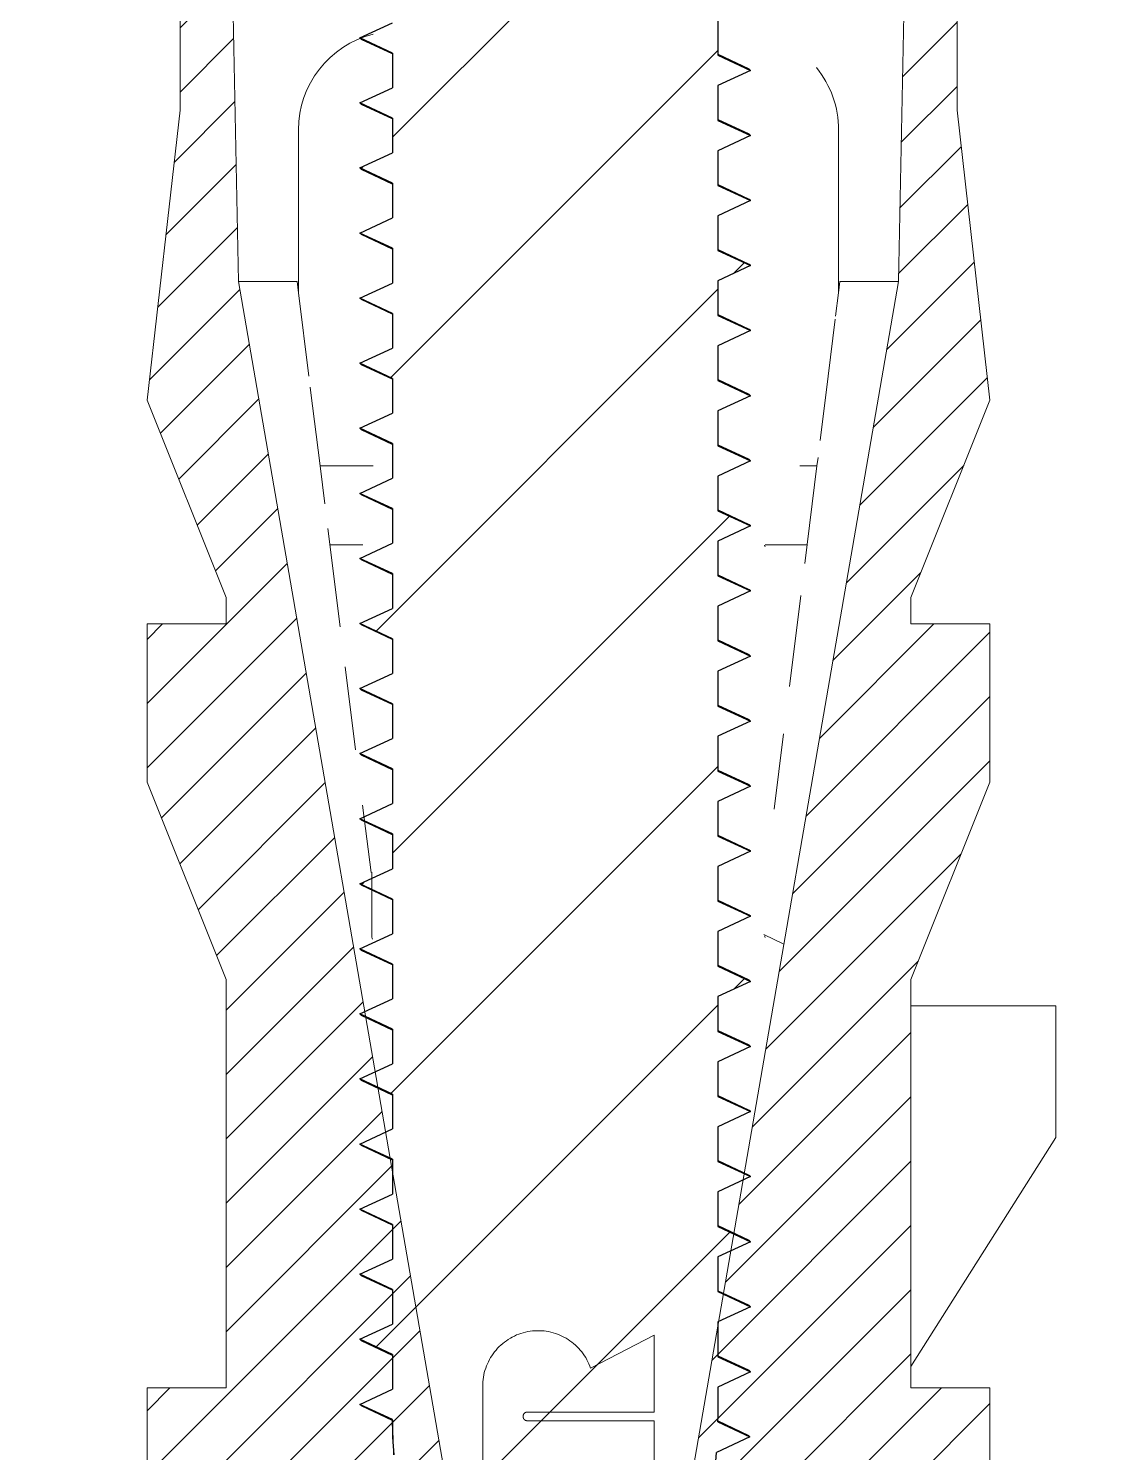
# Model space of a CAD drawing. Header units: millimetres. Extents: x 1366 to 1807, y -424 to -118.
# Drawn here: x 1563.7 to 1572, y -297.32 to -286.38 of the extents above; entities that cross this region are included whole.
import ezdxf

# ---------------------------------------------------------------- set-up
doc = ezdxf.new("R2010")
doc.units = ezdxf.units.MM
doc.layers.add('hatch', color=56, linetype='Continuous', lineweight=9)
doc.layers.add('part', color=7, linetype='Continuous', lineweight=20)

# ---------------------------------------------------------------- blocks, each defined once
blk = doc.blocks.new('*u48')
at = {"layer": 'hatch', "linetype": 'Continuous'}
h = blk.add_hatch(dxfattribs=at)
h.set_pattern_fill('DEFAULT__3', color=2, scale=0.34925, angle=45, style=0, pattern_type=0)
h.set_pattern_definition([(45, (-417.5015, -92.55667), (-0.24695704, 0.24695704), [])])
edge = h.paths.add_edge_path()
edge.add_line((0.999, -14.168), (2.573, -5.06))
edge.add_line((2.669, -0.357), (2.573, -5.06))
edge.add_spline(control_points=[(2.669, -0.357), (2.674, -0.147), (2.824, 0), (3.033, 0)], knot_values=[0, 0, 0, 0, 1, 1, 1, 1], weights=[1, 0.809532, 0.809532, 1], degree=3, periodic=0)
edge.add_line((3.033, 0), (4.187, 0))
edge.add_line((4.187, 0), (4.187, -0.202))
edge.add_line((4.187, -0.202), (3.023, -0.837))
edge.add_line((3.023, -3.744), (3.023, -0.837))
edge.add_line((3.276, -5.971), (3.023, -3.744))
edge.add_line((2.669, -7.489), (3.276, -5.971))
edge.add_line((2.669, -7.489), (2.669, -7.691))
edge.add_line((2.669, -7.691), (3.276, -7.691))
edge.add_line((3.276, -8.906), (3.276, -7.691))
edge.add_line((2.669, -10.424), (3.276, -8.906))
edge.add_line((2.669, -10.424), (2.669, -10.626))
edge.add_line((2.669, -10.626), (2.669, -13.396))
edge.add_line((2.669, -13.396), (2.669, -13.561))
edge.add_line((2.669, -13.561), (3.276, -13.561))
edge.add_line((3.276, -14.775), (3.276, -13.561))
edge.add_line((2.669, -16.293), (3.276, -14.775))
edge.add_line((2.669, -16.293), (2.669, -16.496))
edge.add_line((2.669, -16.496), (3.276, -16.496))
edge.add_line((3.276, -17.71), (3.276, -16.496))
edge.add_line((2.669, -19.228), (3.276, -17.71))
edge.add_line((2.669, -19.228), (2.669, -22.365))
edge.add_line((2.669, -22.365), (3.276, -22.365))
edge.add_line((3.276, -23.58), (3.276, -22.365))
edge.add_line((2.704, -25.009), (3.276, -23.58))
edge.add_line((2.704, -25.009), (3.273, -25.216))
edge.add_line((3.273, -25.216), (2.973, -26.919))
edge.add_line((2.973, -26.919), (2.973, -28.64))
edge.add_line((2.973, -28.64), (2.72, -30.056))
edge.add_line((1.354, -30.056), (2.72, -30.056))
edge.add_line((1.354, -30.056), (1.354, -31.068))
edge.add_line((1.354, -31.068), (0.848, -31.068))
edge.add_line((0.848, -30.056), (0.848, -31.068))
edge.add_line((0.848, -30.056), (0.979, -15.167))
edge.add_line((0.999, -14.168), (0.979, -15.167))
edge = h.paths.add_edge_path()
edge.add_line((-0.923, -14.168), (-2.497, -5.06))
edge.add_line((-0.923, -14.168), (-0.903, -15.167))
edge.add_line((-0.772, -30.056), (-0.903, -15.167))
edge.add_line((-0.772, -30.056), (-0.772, -31.068))
edge.add_line((-0.772, -31.068), (-1.278, -31.068))
edge.add_line((-1.278, -30.056), (-1.278, -31.068))
edge.add_line((-2.644, -30.056), (-1.278, -30.056))
edge.add_line((-2.897, -28.64), (-2.644, -30.056))
edge.add_line((-2.897, -26.919), (-2.897, -28.64))
edge.add_line((-3.197, -25.216), (-2.897, -26.919))
edge.add_line((-3.197, -25.216), (-2.629, -25.009))
edge.add_line((-2.629, -25.009), (-3.2, -23.58))
edge.add_line((-3.2, -23.58), (-3.2, -22.365))
edge.add_line((-3.2, -22.365), (-2.593, -22.365))
edge.add_line((-2.593, -22.365), (-2.593, -22.201))
edge.add_line((-2.593, -22.201), (-2.593, -19.43))
edge.add_line((-2.593, -19.43), (-2.593, -19.228))
edge.add_line((-2.593, -19.228), (-3.2, -17.71))
edge.add_line((-3.2, -17.71), (-3.2, -16.496))
edge.add_line((-3.2, -16.496), (-2.593, -16.496))
edge.add_line((-2.593, -16.496), (-2.593, -16.293))
edge.add_line((-2.593, -16.293), (-3.2, -14.775))
edge.add_line((-3.2, -14.775), (-3.2, -13.561))
edge.add_line((-3.2, -13.561), (-2.593, -13.561))
edge.add_line((-2.593, -13.561), (-2.593, -10.424))
edge.add_line((-2.593, -10.424), (-3.2, -8.906))
edge.add_line((-3.2, -8.906), (-3.2, -7.691))
edge.add_line((-3.2, -7.691), (-2.593, -7.691))
edge.add_line((-2.593, -7.691), (-2.593, -7.489))
edge.add_line((-2.593, -7.489), (-3.2, -5.971))
edge.add_line((-3.2, -5.971), (-2.947, -3.744))
edge.add_line((-2.947, -3.744), (-2.947, -0.837))
edge.add_line((-4.111, -0.202), (-2.947, -0.837))
edge.add_line((-4.111, -0.202), (-4.111, 0))
edge.add_line((-4.111, 0), (-2.958, 0))
edge.add_spline(control_points=[(-2.593, -0.357), (-2.598, -0.147), (-2.748, 0), (-2.958, 0)], knot_values=[0, 0, 0, 0, 1, 1, 1, 1], weights=[1, 0.809532, 0.809532, 1], degree=3, periodic=0)
edge.add_line((-2.593, -0.357), (-2.497, -5.06))
at = {"layer": 'part', "color": 7, "linetype": 'Continuous'}
for p, q in [((-2.593, -0.357), (-2.497, -5.06)), ((-2.593, -0.357), (-2.497, -5.06)), ((2.669, -0.357), (2.573, -5.06)), ((2.669, -0.357), (2.573, -5.06)), ((-2.947, -3.744), (-2.947, -0.837)), ((-2.947, -3.744), (-2.947, -0.837)), ((3.023, -3.744), (3.023, -0.837)), ((3.023, -3.744), (3.023, -0.837)), ((-3.2, -5.971), (-2.947, -3.744)), ((-3.2, -5.971), (-2.947, -3.744)), ((3.276, -5.971), (3.023, -3.744)), ((3.276, -5.971), (3.023, -3.744)), ((-2.037, -3.896), (-2.037, -5.147)), ((2.113, -5.147), (2.113, -3.896)), ((-0.923, -14.168), (-2.497, -5.06)), ((-2.047, -5.06), (-2.497, -5.06)), ((-0.923, -14.168), (-2.497, -5.06)), ((-2.037, -5.147), (-2.047, -5.06)), ((0.999, -14.168), (2.573, -5.06)), ((0.999, -14.168), (2.573, -5.06)), ((2.123, -5.06), (2.113, -5.147)), ((2.573, -5.06), (2.123, -5.06)), ((-1.957, -5.788), (-2.037, -5.147)), ((2.113, -5.147), (2.09, -5.327)), ((2.087, -5.35), (2.033, -5.788)), ((2.033, -5.788), (1.971, -6.282)), ((-1.944, -5.895), (-1.947, -5.872)), ((-1.871, -6.477), (-1.944, -5.895)), ((-2.593, -7.489), (-3.2, -5.971)), ((-2.593, -7.489), (-3.2, -5.971)), ((2.669, -7.489), (3.276, -5.971)), ((2.669, -7.489), (3.276, -5.971)), ((1.955, -6.412), (1.947, -6.477)), ((-1.835, -6.768), (-1.871, -6.477)), ((-1.871, -6.477), (-1.462, -6.477)), ((1.814, -6.477), (1.947, -6.477)), ((1.947, -6.477), (1.854, -7.227)), ((-1.717, -7.713), (-1.811, -6.958)), ((-1.795, -7.084), (-1.543, -7.084)), ((1.548, -7.084), (1.871, -7.084)), ((-2.593, -7.691), (-2.593, -7.489)), ((-2.593, -7.691), (-2.593, -7.489)), ((1.823, -7.473), (1.735, -8.171)), ((2.669, -7.489), (2.669, -7.691)), ((2.669, -7.489), (2.669, -7.691)), ((-3.2, -7.691), (-2.593, -7.691)), ((-3.2, -7.691), (-2.593, -7.691)), ((-3.2, -8.906), (-3.2, -7.691)), ((-3.2, -8.906), (-3.2, -7.691)), ((2.669, -7.691), (3.276, -7.691)), ((2.669, -7.691), (3.276, -7.691)), ((3.276, -8.906), (3.276, -7.691)), ((3.276, -8.906), (3.276, -7.691)), ((-1.598, -8.658), (-1.678, -8.02)), ((1.69, -8.535), (1.617, -9.115)), ((-2.593, -10.424), (-3.2, -8.906)), ((-2.593, -10.424), (-3.2, -8.906)), ((2.669, -10.424), (3.276, -8.906)), ((2.669, -10.424), (3.276, -8.906)), ((-1.479, -9.601), (-1.545, -9.083)), ((-1.472, -10.1), (-1.472, -9.6)), ((-1.472, -10.1), (-1.472, -9.6)), ((1.693, -10.151), (1.538, -10.077)), ((-2.593, -13.561), (-2.593, -10.424)), ((-2.593, -13.561), (-2.593, -10.424)), ((2.669, -10.424), (2.669, -13.561)), ((2.669, -10.424), (2.669, -10.626)), ((2.669, -10.626), (3.782, -10.626)), ((2.669, -10.626), (2.669, -13.396)), ((3.782, -11.638), (3.782, -10.626)), ((3.782, -11.638), (2.669, -13.396)), ((0.696, -13.156), (0.208, -13.411)), ((0.696, -13.747), (0.696, -13.156)), ((2.669, -13.396), (2.669, -13.561)), ((-3.2, -13.561), (-2.593, -13.561)), ((-3.2, -13.561), (-2.593, -13.561)), ((-3.2, -14.775), (-3.2, -13.561)), ((-3.2, -14.775), (-3.2, -13.561)), ((2.669, -13.561), (3.276, -13.561)), ((2.669, -13.561), (3.276, -13.561)), ((3.276, -14.775), (3.276, -13.561)), ((3.276, -14.775), (3.276, -13.561)), ((-0.62, -14.352), (-0.62, -13.587)), ((0.696, -13.747), (-0.278, -13.747)), ((0.696, -13.814), (-0.278, -13.814)), ((0.696, -14.352), (0.696, -13.814))]:
    blk.add_line(p, q, dxfattribs=at)
for points in [[(-0.62, -13.587), (-0.621, -13.569), (-0.621, -13.551), (-0.621, -13.533), (-0.62, -13.515), (-0.618, -13.497), (-0.616, -13.479), (-0.613, -13.462), (-0.609, -13.444), (-0.604, -13.427), (-0.598, -13.41), (-0.592, -13.393), (-0.585, -13.377), (-0.578, -13.36), (-0.57, -13.344), (-0.561, -13.329), (-0.551, -13.314), (-0.541, -13.299), (-0.53, -13.284), (-0.519, -13.271), (-0.507, -13.257), (-0.495, -13.244), (-0.481, -13.232), (-0.468, -13.22), (-0.454, -13.209), (-0.439, -13.199), (-0.425, -13.189), (-0.409, -13.179), (-0.394, -13.171), (-0.377, -13.163), (-0.361, -13.155), (-0.344, -13.149), (-0.328, -13.143), (-0.31, -13.138), (-0.293, -13.133), (-0.275, -13.129), (-0.258, -13.126), (-0.24, -13.124), (-0.222, -13.123), (-0.204, -13.122), (-0.186, -13.122), (-0.168, -13.123), (-0.15, -13.124), (-0.133, -13.126), (-0.115, -13.129), (-0.097, -13.133), (-0.08, -13.138), (-0.063, -13.143), (-0.046, -13.149), (-0.029, -13.156), (-0.013, -13.163), (0.003, -13.171), (0.019, -13.18), (0.034, -13.189), (0.049, -13.199), (0.063, -13.21), (0.077, -13.221), (0.091, -13.232), (0.104, -13.245), (0.116, -13.258), (0.128, -13.271), (0.14, -13.285), (0.15, -13.299), (0.161, -13.314), (0.17, -13.329), (0.179, -13.345), (0.187, -13.361), (0.195, -13.377), (0.202, -13.394), (0.208, -13.411)], [(-0.278, -13.814), (-0.279, -13.814), (-0.281, -13.814), (-0.282, -13.814), (-0.284, -13.814), (-0.285, -13.814), (-0.286, -13.813), (-0.288, -13.813), (-0.289, -13.812), (-0.29, -13.812), (-0.292, -13.811), (-0.293, -13.811), (-0.294, -13.81), (-0.295, -13.809), (-0.297, -13.809), (-0.298, -13.808), (-0.299, -13.807), (-0.3, -13.806), (-0.301, -13.805), (-0.302, -13.804), (-0.303, -13.803), (-0.304, -13.802), (-0.305, -13.801), (-0.306, -13.8), (-0.306, -13.799), (-0.307, -13.798), (-0.308, -13.796), (-0.308, -13.795), (-0.309, -13.794), (-0.309, -13.792), (-0.31, -13.791), (-0.31, -13.79), (-0.311, -13.788), (-0.311, -13.787), (-0.311, -13.786), (-0.311, -13.784), (-0.311, -13.783), (-0.311, -13.781), (-0.311, -13.78), (-0.311, -13.779), (-0.311, -13.777), (-0.311, -13.776), (-0.311, -13.775), (-0.311, -13.773), (-0.31, -13.772), (-0.31, -13.77), (-0.309, -13.769), (-0.309, -13.768), (-0.308, -13.767), (-0.308, -13.765), (-0.307, -13.764), (-0.306, -13.763), (-0.306, -13.762), (-0.305, -13.761), (-0.304, -13.759), (-0.303, -13.758), (-0.302, -13.757), (-0.301, -13.756), (-0.3, -13.755), (-0.299, -13.755), (-0.298, -13.754), (-0.297, -13.753), (-0.295, -13.752), (-0.294, -13.751), (-0.293, -13.751), (-0.292, -13.75), (-0.29, -13.75), (-0.289, -13.749), (-0.288, -13.749), (-0.286, -13.748), (-0.285, -13.748), (-0.284, -13.748), (-0.282, -13.748), (-0.281, -13.747), (-0.279, -13.747), (-0.278, -13.747)]]:
    blk.add_lwpolyline(points, dxfattribs=at)
for centre, start, end in [((-1.278, -3.896), 104.1132, 180), ((1.354, -3.896), 0, 39.1175)]:
    blk.add_arc(centre, 0.759, start, end, dxfattribs=at)
for points, start_tangent, end_tangent in [([(1.543, -7.087), (1.548, -7.1)], (0.593394, -0.804912), (0, -1)), ([(-1.472, -10.1), (-1.467, -10.113)], (0, -1), (0.593395, -0.804912)), ([(1.543, -10.087), (1.548, -10.1)], (0.593394, -0.804912), (0, -1))]:
    blk.add_spline(points, degree=3, dxfattribs=dict(at, start_tangent=start_tangent, end_tangent=end_tangent))

msp = doc.modelspace()

# ---------------------------------------------------------------- hatches: boundary and pattern name
at = {"linetype": 'Continuous'}
h = msp.add_hatch(dxfattribs=at)
h.set_pattern_fill('DEFAULT__4', color=2, scale=1.296802, angle=45, style=0, pattern_type=0)
h.set_pattern_definition([(45, (1195.3409, -368.6069), (-0.9169777, 0.9169777), [])])
edge = h.paths.add_edge_path()
edge.add_line((1571.149, -280.162), (1569.167, -280.162))
edge.add_line((1569.167, -280.162), (1569.249, -280.2))
edge.add_line((1569.249, -280.2), (1568.999, -280.317))
edge.add_line((1568.999, -280.317), (1568.999, -280.584))
edge.add_line((1568.999, -280.584), (1569.249, -280.7))
edge.add_line((1569.249, -280.7), (1568.999, -280.817))
edge.add_line((1568.999, -280.817), (1568.999, -281.084))
edge.add_line((1568.999, -281.084), (1569.249, -281.2))
edge.add_line((1569.249, -281.2), (1568.999, -281.317))
edge.add_line((1568.999, -281.317), (1568.999, -281.584))
edge.add_line((1568.999, -281.584), (1569.249, -281.7))
edge.add_line((1569.249, -281.7), (1568.999, -281.817))
edge.add_line((1568.999, -281.817), (1568.999, -282.084))
edge.add_line((1568.999, -282.084), (1569.249, -282.2))
edge.add_line((1569.249, -282.2), (1568.999, -282.317))
edge.add_line((1568.999, -282.317), (1568.999, -282.584))
edge.add_line((1568.999, -282.584), (1569.249, -282.7))
edge.add_line((1569.249, -282.7), (1568.999, -282.817))
edge.add_line((1568.999, -282.817), (1568.999, -283.084))
edge.add_line((1568.999, -283.084), (1569.249, -283.2))
edge.add_line((1569.249, -283.2), (1568.999, -283.317))
edge.add_line((1568.999, -283.317), (1568.999, -283.584))
edge.add_line((1568.999, -283.584), (1569.249, -283.7))
edge.add_line((1569.249, -283.7), (1568.999, -283.817))
edge.add_line((1568.999, -283.817), (1568.999, -284.084))
edge.add_line((1568.999, -284.084), (1569.249, -284.2))
edge.add_line((1569.249, -284.2), (1568.999, -284.317))
edge.add_line((1568.999, -284.317), (1568.999, -284.584))
edge.add_line((1568.999, -284.584), (1569.249, -284.7))
edge.add_line((1569.249, -284.7), (1568.999, -284.817))
edge.add_line((1568.999, -284.817), (1568.999, -285.084))
edge.add_line((1568.999, -285.084), (1569.249, -285.2))
edge.add_line((1569.249, -285.2), (1568.999, -285.317))
edge.add_line((1568.999, -285.317), (1568.999, -285.584))
edge.add_line((1568.999, -285.584), (1569.249, -285.7))
edge.add_line((1569.249, -285.7), (1568.999, -285.817))
edge.add_line((1568.999, -285.817), (1568.999, -286.084))
edge.add_line((1568.999, -286.084), (1569.249, -286.2))
edge.add_line((1569.249, -286.2), (1568.999, -286.317))
edge.add_line((1568.999, -286.317), (1568.999, -286.584))
edge.add_line((1568.999, -286.584), (1569.249, -286.7))
edge.add_line((1569.249, -286.7), (1568.999, -286.817))
edge.add_line((1568.999, -286.817), (1568.999, -287.084))
edge.add_line((1568.999, -287.084), (1569.249, -287.2))
edge.add_line((1569.249, -287.2), (1568.999, -287.317))
edge.add_line((1568.999, -287.317), (1568.999, -287.584))
edge.add_line((1568.999, -287.584), (1569.249, -287.7))
edge.add_line((1569.249, -287.7), (1568.999, -287.817))
edge.add_line((1568.999, -287.817), (1568.999, -288.084))
edge.add_line((1568.999, -288.084), (1569.249, -288.2))
edge.add_line((1569.249, -288.2), (1568.999, -288.317))
edge.add_line((1568.999, -288.317), (1568.999, -288.584))
edge.add_line((1568.999, -288.584), (1569.249, -288.7))
edge.add_line((1569.249, -288.7), (1568.999, -288.817))
edge.add_line((1568.999, -288.817), (1568.999, -289.084))
edge.add_line((1568.999, -289.084), (1569.249, -289.2))
edge.add_line((1569.249, -289.2), (1568.999, -289.317))
edge.add_line((1568.999, -289.317), (1568.999, -289.584))
edge.add_line((1568.999, -289.584), (1569.249, -289.7))
edge.add_line((1569.249, -289.7), (1568.999, -289.817))
edge.add_line((1568.999, -289.817), (1568.999, -290.084))
edge.add_line((1568.999, -290.084), (1569.249, -290.2))
edge.add_line((1569.249, -290.2), (1568.999, -290.317))
edge.add_line((1568.999, -290.317), (1568.999, -290.584))
edge.add_line((1568.999, -290.584), (1569.249, -290.7))
edge.add_line((1569.249, -290.7), (1568.999, -290.817))
edge.add_line((1568.999, -290.817), (1568.999, -291.084))
edge.add_line((1568.999, -291.084), (1569.249, -291.2))
edge.add_line((1569.249, -291.2), (1568.999, -291.317))
edge.add_line((1568.999, -291.317), (1568.999, -291.584))
edge.add_line((1568.999, -291.584), (1569.249, -291.7))
edge.add_line((1569.249, -291.7), (1568.999, -291.817))
edge.add_line((1568.999, -291.817), (1568.999, -292.084))
edge.add_line((1568.999, -292.084), (1569.249, -292.2))
edge.add_line((1569.249, -292.2), (1568.999, -292.317))
edge.add_line((1568.999, -292.317), (1568.999, -292.584))
edge.add_line((1568.999, -292.584), (1569.249, -292.7))
edge.add_line((1569.249, -292.7), (1568.999, -292.817))
edge.add_line((1568.999, -292.817), (1568.999, -293.084))
edge.add_line((1568.999, -293.084), (1569.249, -293.2))
edge.add_line((1569.249, -293.2), (1568.999, -293.317))
edge.add_line((1568.999, -293.317), (1568.999, -293.584))
edge.add_line((1568.999, -293.584), (1569.249, -293.7))
edge.add_line((1569.249, -293.7), (1568.999, -293.817))
edge.add_line((1568.999, -293.817), (1568.999, -294.084))
edge.add_line((1568.999, -294.084), (1569.249, -294.2))
edge.add_line((1569.249, -294.2), (1568.999, -294.317))
edge.add_line((1568.999, -294.317), (1568.999, -294.584))
edge.add_line((1568.999, -294.584), (1569.249, -294.7))
edge.add_line((1569.249, -294.7), (1568.999, -294.817))
edge.add_line((1568.999, -294.817), (1568.999, -295.084))
edge.add_line((1568.999, -295.084), (1569.249, -295.2))
edge.add_line((1569.249, -295.2), (1568.999, -295.317))
edge.add_line((1568.999, -295.317), (1568.999, -295.584))
edge.add_line((1568.999, -295.584), (1569.249, -295.7))
edge.add_line((1569.249, -295.7), (1568.999, -295.817))
edge.add_line((1568.999, -295.817), (1568.999, -296.084))
edge.add_line((1568.999, -296.084), (1569.249, -296.2))
edge.add_line((1569.249, -296.2), (1568.999, -296.317))
edge.add_line((1568.999, -296.317), (1568.999, -296.584))
edge.add_line((1568.999, -296.584), (1569.249, -296.7))
edge.add_line((1569.249, -296.7), (1568.999, -296.817))
edge.add_line((1568.999, -296.817), (1568.999, -297.062))
edge.add_arc((1565.351, -297.062), 3.648, 359.6413, 359.9998)
edge.add_line((1568.999, -297.085), (1569.246, -297.2))
edge.add_line((1569.246, -297.2), (1568.99, -297.32))
edge.add_arc((1565.027, -297.046), 3.973, 352.1025, 356.0377)
edge.add_line((1568.962, -297.591), (1569.195, -297.7))
edge.add_line((1569.195, -297.7), (1568.922, -297.828))
edge.add_arc((1564.672, -296.987), 4.332, 345.1526, 348.8068)
edge.add_line((1568.86, -298.097), (1569.081, -298.2))
edge.add_line((1569.081, -298.2), (1568.789, -298.337))
edge.add_arc((1564.468, -296.929), 4.544, 338.3864, 341.9517)
edge.add_line((1568.693, -298.603), (1568.903, -298.7))
edge.add_line((1568.903, -298.7), (1568.588, -298.847))
edge.add_arc((1564.462, -296.929), 4.55, 331.3781, 335.0545)
edge.add_line((1568.456, -299.108), (1568.654, -299.2))
edge.add_line((1568.654, -299.2), (1568.306, -299.363))
edge.add_spline(control_points=[(1568.306, -299.363), (1568.144, -299.618), (1567.956, -299.854), (1567.749, -300.062)], knot_values=[0, 0, 0, 0, 1, 1, 1, 1], degree=3, periodic=0)
edge.add_spline(control_points=[(1567.749, -300.062), (1567.472, -299.786), (1567.233, -299.46), (1567.039, -299.104)], knot_values=[0, 0, 0, 0, 1, 1, 1, 1], degree=3, periodic=0)
edge.add_line((1567.039, -299.104), (1566.709, -298.95))
edge.add_line((1566.709, -298.95), (1566.913, -298.855))
edge.add_arc((1571.059, -296.917), 4.576, 201.4632, 205.0563)
edge.add_line((1566.8, -298.592), (1566.497, -298.45))
edge.add_line((1566.497, -298.45), (1566.713, -298.35))
edge.add_arc((1570.95, -296.955), 4.461, 194.6431, 198.2289)
edge.add_line((1566.634, -298.082), (1566.351, -297.95))
edge.add_line((1566.351, -297.95), (1566.579, -297.844))
edge.add_arc((1570.663, -297.02), 4.166, 187.6488, 191.4188)
edge.add_line((1566.533, -297.574), (1566.268, -297.45))
edge.add_line((1566.268, -297.45), (1566.509, -297.338))
edge.add_arc((1570.258, -297.061), 3.76, 180.0982, 184.2361)
edge.add_line((1566.499, -297.067), (1566.249, -296.95))
edge.add_line((1566.249, -296.95), (1566.499, -296.834))
edge.add_line((1566.499, -296.567), (1566.499, -296.834))
edge.add_line((1566.499, -296.567), (1566.249, -296.45))
edge.add_line((1566.249, -296.45), (1566.499, -296.334))
edge.add_line((1566.499, -296.067), (1566.499, -296.334))
edge.add_line((1566.499, -296.067), (1566.249, -295.95))
edge.add_line((1566.249, -295.95), (1566.499, -295.834))
edge.add_line((1566.499, -295.567), (1566.499, -295.834))
edge.add_line((1566.499, -295.567), (1566.249, -295.45))
edge.add_line((1566.249, -295.45), (1566.499, -295.334))
edge.add_line((1566.499, -295.067), (1566.499, -295.334))
edge.add_line((1566.499, -295.067), (1566.249, -294.95))
edge.add_line((1566.249, -294.95), (1566.499, -294.834))
edge.add_line((1566.499, -294.567), (1566.499, -294.834))
edge.add_line((1566.499, -294.567), (1566.249, -294.45))
edge.add_line((1566.249, -294.45), (1566.499, -294.334))
edge.add_line((1566.499, -294.067), (1566.499, -294.334))
edge.add_line((1566.499, -294.067), (1566.249, -293.95))
edge.add_line((1566.249, -293.95), (1566.499, -293.834))
edge.add_line((1566.499, -293.567), (1566.499, -293.834))
edge.add_line((1566.499, -293.567), (1566.249, -293.45))
edge.add_line((1566.249, -293.45), (1566.499, -293.334))
edge.add_line((1566.499, -293.067), (1566.499, -293.334))
edge.add_line((1566.499, -293.067), (1566.249, -292.95))
edge.add_line((1566.249, -292.95), (1566.499, -292.834))
edge.add_line((1566.499, -292.567), (1566.499, -292.834))
edge.add_line((1566.499, -292.567), (1566.249, -292.45))
edge.add_line((1566.249, -292.45), (1566.499, -292.334))
edge.add_line((1566.499, -292.067), (1566.499, -292.334))
edge.add_line((1566.499, -292.067), (1566.249, -291.95))
edge.add_line((1566.249, -291.95), (1566.499, -291.834))
edge.add_line((1566.499, -291.567), (1566.499, -291.834))
edge.add_line((1566.499, -291.567), (1566.249, -291.45))
edge.add_line((1566.249, -291.45), (1566.499, -291.334))
edge.add_line((1566.499, -291.067), (1566.499, -291.334))
edge.add_line((1566.499, -291.067), (1566.249, -290.95))
edge.add_line((1566.249, -290.95), (1566.499, -290.834))
edge.add_line((1566.499, -290.567), (1566.499, -290.834))
edge.add_line((1566.499, -290.567), (1566.249, -290.45))
edge.add_line((1566.249, -290.45), (1566.499, -290.334))
edge.add_line((1566.499, -290.067), (1566.499, -290.334))
edge.add_line((1566.499, -290.067), (1566.249, -289.95))
edge.add_line((1566.249, -289.95), (1566.499, -289.834))
edge.add_line((1566.499, -289.567), (1566.499, -289.834))
edge.add_line((1566.499, -289.567), (1566.249, -289.45))
edge.add_line((1566.249, -289.45), (1566.499, -289.334))
edge.add_line((1566.499, -289.067), (1566.499, -289.334))
edge.add_line((1566.499, -289.067), (1566.249, -288.95))
edge.add_line((1566.249, -288.95), (1566.499, -288.834))
edge.add_line((1566.499, -288.567), (1566.499, -288.834))
edge.add_line((1566.499, -288.567), (1566.249, -288.45))
edge.add_line((1566.249, -288.45), (1566.499, -288.334))
edge.add_line((1566.499, -288.067), (1566.499, -288.334))
edge.add_line((1566.499, -288.067), (1566.249, -287.95))
edge.add_line((1566.249, -287.95), (1566.499, -287.834))
edge.add_line((1566.499, -287.567), (1566.499, -287.834))
edge.add_line((1566.499, -287.567), (1566.249, -287.45))
edge.add_line((1566.249, -287.45), (1566.499, -287.334))
edge.add_line((1566.499, -287.067), (1566.499, -287.334))
edge.add_line((1566.499, -287.067), (1566.249, -286.95))
edge.add_line((1566.249, -286.95), (1566.499, -286.834))
edge.add_line((1566.499, -286.567), (1566.499, -286.834))
edge.add_line((1566.499, -286.567), (1566.249, -286.45))
edge.add_line((1566.249, -286.45), (1566.499, -286.334))
edge.add_line((1566.499, -286.067), (1566.499, -286.334))
edge.add_line((1566.499, -286.067), (1566.249, -285.95))
edge.add_line((1566.249, -285.95), (1566.499, -285.834))
edge.add_line((1566.499, -285.567), (1566.499, -285.834))
edge.add_line((1566.499, -285.567), (1566.249, -285.45))
edge.add_line((1566.249, -285.45), (1566.499, -285.334))
edge.add_line((1566.499, -285.067), (1566.499, -285.334))
edge.add_line((1566.499, -285.067), (1566.249, -284.95))
edge.add_line((1566.249, -284.95), (1566.499, -284.834))
edge.add_line((1566.499, -284.567), (1566.499, -284.834))
edge.add_line((1566.499, -284.567), (1566.249, -284.45))
edge.add_line((1566.249, -284.45), (1566.499, -284.334))
edge.add_line((1566.499, -284.067), (1566.499, -284.334))
edge.add_line((1566.499, -284.067), (1566.249, -283.95))
edge.add_line((1566.249, -283.95), (1566.499, -283.834))
edge.add_line((1566.499, -283.567), (1566.499, -283.834))
edge.add_line((1566.499, -283.567), (1566.249, -283.45))
edge.add_line((1566.249, -283.45), (1566.499, -283.334))
edge.add_line((1566.499, -283.067), (1566.499, -283.334))
edge.add_line((1566.499, -283.067), (1566.249, -282.95))
edge.add_line((1566.249, -282.95), (1566.499, -282.834))
edge.add_line((1566.499, -282.567), (1566.499, -282.834))
edge.add_line((1566.499, -282.567), (1566.249, -282.45))
edge.add_line((1566.249, -282.45), (1566.499, -282.334))
edge.add_line((1566.499, -282.067), (1566.499, -282.334))
edge.add_line((1566.499, -282.067), (1566.249, -281.95))
edge.add_line((1566.249, -281.95), (1566.499, -281.834))
edge.add_line((1566.499, -281.567), (1566.499, -281.834))
edge.add_line((1566.499, -281.567), (1566.249, -281.45))
edge.add_line((1566.249, -281.45), (1566.499, -281.334))
edge.add_line((1566.499, -281.067), (1566.499, -281.334))
edge.add_line((1566.499, -281.067), (1566.249, -280.95))
edge.add_line((1566.249, -280.95), (1566.499, -280.834))
edge.add_line((1566.499, -280.567), (1566.499, -280.834))
edge.add_line((1566.499, -280.567), (1566.249, -280.45))
edge.add_line((1566.249, -280.45), (1566.499, -280.334))
edge.add_line((1566.499, -280.162), (1566.499, -280.334))
edge.add_line((1566.499, -280.162), (1564.349, -280.162))
edge.add_spline(control_points=[(1564.249, -280.062), (1564.249, -280.121), (1564.29, -280.162), (1564.349, -280.162)], knot_values=[0, 0, 0, 0, 1, 1, 1, 1], weights=[1, 0.804738, 0.804738, 1], degree=3, periodic=0)
edge.add_line((1564.249, -279.762), (1564.249, -280.062))
edge.add_spline(control_points=[(1564.349, -279.662), (1564.29, -279.662), (1564.249, -279.704), (1564.249, -279.762)], knot_values=[0, 0, 0, 0, 1, 1, 1, 1], weights=[1, 0.804738, 0.804738, 1], degree=3, periodic=0)
edge.add_line((1564.977, -279.662), (1564.349, -279.662))
edge.add_spline(control_points=[(1564.977, -279.662), (1565.054, -279.662), (1565.126, -279.634), (1565.183, -279.581)], knot_values=[0, 0, 0, 0, 1, 1, 1, 1], weights=[1, 0.952986, 0.952986, 1], degree=3, periodic=0)
edge.add_spline(control_points=[(1565.388, -279.401), (1565.317, -279.458), (1565.249, -279.518), (1565.183, -279.581)], knot_values=[0, 0, 0, 0, 1, 1, 1, 1], weights=[1, 0.999558, 0.999558, 1], degree=3, periodic=0)
edge.add_spline(control_points=[(1565.388, -279.401), (1566.134, -279.718), (1566.988, -279.862), (1567.748, -279.862)], knot_values=[0, 0, 0, 0, 1, 1, 1, 1], degree=3, periodic=0)
edge.add_spline(control_points=[(1567.749, -279.862), (1568.51, -279.862), (1569.363, -279.718), (1570.11, -279.401)], knot_values=[0, 0, 0, 0, 1, 1, 1, 1], degree=3, periodic=0)
edge.add_spline(control_points=[(1570.11, -279.401), (1570.18, -279.458), (1570.249, -279.518), (1570.315, -279.581)], knot_values=[0, 0, 0, 0, 1, 1, 1, 1], weights=[1, 0.999558, 0.999558, 1], degree=3, periodic=0)
edge.add_spline(control_points=[(1570.52, -279.662), (1570.443, -279.662), (1570.371, -279.634), (1570.315, -279.581)], knot_values=[0, 0, 0, 0, 1, 1, 1, 1], weights=[1, 0.952986, 0.952986, 1], degree=3, periodic=0)
edge.add_line((1571.149, -279.662), (1570.52, -279.662))
edge.add_spline(control_points=[(1571.149, -279.662), (1571.207, -279.662), (1571.249, -279.704), (1571.249, -279.762)], knot_values=[0, 0, 0, 0, 1, 1, 1, 1], weights=[1, 0.804738, 0.804738, 1], degree=3, periodic=0)
edge.add_line((1571.249, -279.762), (1571.249, -280.062))
edge.add_spline(control_points=[(1571.249, -280.062), (1571.249, -280.121), (1571.207, -280.162), (1571.149, -280.162)], knot_values=[0, 0, 0, 0, 1, 1, 1, 1], weights=[1, 0.804738, 0.804738, 1], degree=3, periodic=0)

# ---------------------------------------------------------------- linework, layer by layer
at = {"color": 7, "linetype": 'Continuous'}
for p, q in [((1566.249, -286.45), (1566.499, -286.334)), ((1566.249, -286.45), (1566.499, -286.334)), ((1568.999, -286.317), (1568.999, -286.584)), ((1568.999, -286.317), (1568.999, -286.584)), ((1566.258, -286.459), (1566.249, -286.45)), ((1566.499, -286.567), (1566.249, -286.45)), ((1566.499, -286.567), (1566.249, -286.45)), ((1566.258, -286.459), (1566.497, -286.571)), ((1566.499, -286.567), (1566.499, -286.834)), ((1566.499, -286.567), (1566.499, -286.834)), ((1568.999, -286.584), (1569.249, -286.7)), ((1568.999, -286.584), (1569.249, -286.7)), ((1569.239, -286.691), (1569.001, -286.579)), ((1569.249, -286.7), (1568.999, -286.817)), ((1569.249, -286.7), (1568.999, -286.817)), ((1569.249, -286.7), (1569.239, -286.691)), ((1566.249, -286.95), (1566.499, -286.834)), ((1566.249, -286.95), (1566.499, -286.834)), ((1568.999, -286.817), (1568.999, -287.084)), ((1568.999, -286.817), (1568.999, -287.084)), ((1566.258, -286.959), (1566.249, -286.95)), ((1566.499, -287.067), (1566.249, -286.95)), ((1566.499, -287.067), (1566.249, -286.95)), ((1566.258, -286.959), (1566.497, -287.071)), ((1566.499, -287.067), (1566.499, -287.334)), ((1566.499, -287.067), (1566.499, -287.334)), ((1568.999, -287.084), (1569.249, -287.2)), ((1568.999, -287.084), (1569.249, -287.2)), ((1569.239, -287.191), (1569.001, -287.079)), ((1569.249, -287.2), (1568.999, -287.317)), ((1569.249, -287.2), (1568.999, -287.317)), ((1569.249, -287.2), (1569.239, -287.191)), ((1566.249, -287.45), (1566.499, -287.334)), ((1566.249, -287.45), (1566.499, -287.334)), ((1568.999, -287.317), (1568.999, -287.584)), ((1568.999, -287.317), (1568.999, -287.584)), ((1566.258, -287.459), (1566.249, -287.45)), ((1566.499, -287.567), (1566.249, -287.45)), ((1566.499, -287.567), (1566.249, -287.45)), ((1566.258, -287.459), (1566.497, -287.571)), ((1566.499, -287.567), (1566.499, -287.834)), ((1566.499, -287.567), (1566.499, -287.834)), ((1568.999, -287.584), (1569.249, -287.7)), ((1568.999, -287.584), (1569.249, -287.7)), ((1569.239, -287.691), (1569.001, -287.579)), ((1569.249, -287.7), (1568.999, -287.817)), ((1569.249, -287.7), (1568.999, -287.817)), ((1569.249, -287.7), (1569.239, -287.691)), ((1566.249, -287.95), (1566.499, -287.834)), ((1566.249, -287.95), (1566.499, -287.834)), ((1568.999, -287.817), (1568.999, -288.084)), ((1568.999, -287.817), (1568.999, -288.084)), ((1566.258, -287.959), (1566.249, -287.95)), ((1566.499, -288.067), (1566.249, -287.95)), ((1566.499, -288.067), (1566.249, -287.95)), ((1566.258, -287.959), (1566.497, -288.071)), ((1566.499, -288.067), (1566.499, -288.334)), ((1566.499, -288.067), (1566.499, -288.334)), ((1568.999, -288.084), (1569.249, -288.2)), ((1568.999, -288.084), (1569.249, -288.2)), ((1569.239, -288.191), (1569.001, -288.079)), ((1569.249, -288.2), (1568.999, -288.317)), ((1569.249, -288.2), (1568.999, -288.317)), ((1569.249, -288.2), (1569.239, -288.191)), ((1568.999, -288.317), (1568.999, -288.584)), ((1568.999, -288.317), (1568.999, -288.584)), ((1566.249, -288.45), (1566.499, -288.334)), ((1566.249, -288.45), (1566.499, -288.334)), ((1566.258, -288.459), (1566.249, -288.45)), ((1566.499, -288.567), (1566.249, -288.45)), ((1566.499, -288.567), (1566.249, -288.45)), ((1566.258, -288.459), (1566.497, -288.571)), ((1566.499, -288.567), (1566.499, -288.834)), ((1566.499, -288.567), (1566.499, -288.834)), ((1568.999, -288.584), (1569.249, -288.7)), ((1568.999, -288.584), (1569.249, -288.7)), ((1569.239, -288.691), (1569.001, -288.579)), ((1569.249, -288.7), (1568.999, -288.817)), ((1569.249, -288.7), (1568.999, -288.817)), ((1569.249, -288.7), (1569.239, -288.691)), ((1566.249, -288.95), (1566.499, -288.834)), ((1566.249, -288.95), (1566.499, -288.834)), ((1568.999, -288.817), (1568.999, -289.084)), ((1568.999, -288.817), (1568.999, -289.084)), ((1566.258, -288.959), (1566.249, -288.95)), ((1566.499, -289.067), (1566.249, -288.95)), ((1566.499, -289.067), (1566.249, -288.95)), ((1566.258, -288.959), (1566.497, -289.071)), ((1566.499, -289.067), (1566.499, -289.334)), ((1566.499, -289.067), (1566.499, -289.334)), ((1568.999, -289.084), (1569.249, -289.2)), ((1568.999, -289.084), (1569.249, -289.2)), ((1569.239, -289.191), (1569.001, -289.079)), ((1569.249, -289.2), (1569.239, -289.191)), ((1569.249, -289.2), (1568.999, -289.317)), ((1569.249, -289.2), (1568.999, -289.317)), ((1566.249, -289.45), (1566.499, -289.334)), ((1566.249, -289.45), (1566.499, -289.334)), ((1568.999, -289.317), (1568.999, -289.584)), ((1568.999, -289.317), (1568.999, -289.584)), ((1566.258, -289.459), (1566.249, -289.45)), ((1566.499, -289.567), (1566.249, -289.45)), ((1566.499, -289.567), (1566.249, -289.45)), ((1566.258, -289.459), (1566.497, -289.571)), ((1566.499, -289.567), (1566.499, -289.834)), ((1566.499, -289.567), (1566.499, -289.834)), ((1568.999, -289.584), (1569.249, -289.7)), ((1568.999, -289.584), (1569.249, -289.7)), ((1569.239, -289.691), (1569.001, -289.579)), ((1569.249, -289.7), (1568.999, -289.817)), ((1569.249, -289.7), (1568.999, -289.817)), ((1569.249, -289.7), (1569.239, -289.691)), ((1566.249, -289.95), (1566.499, -289.834)), ((1566.249, -289.95), (1566.499, -289.834)), ((1568.999, -289.817), (1568.999, -290.084)), ((1568.999, -289.817), (1568.999, -290.084)), ((1566.258, -289.959), (1566.249, -289.95)), ((1566.499, -290.067), (1566.249, -289.95)), ((1566.499, -290.067), (1566.249, -289.95)), ((1566.258, -289.959), (1566.497, -290.071)), ((1566.499, -290.067), (1566.499, -290.334)), ((1566.499, -290.067), (1566.499, -290.334)), ((1568.999, -290.084), (1569.249, -290.2)), ((1568.999, -290.084), (1569.249, -290.2)), ((1569.239, -290.191), (1569.001, -290.079)), ((1569.249, -290.2), (1568.999, -290.317)), ((1569.249, -290.2), (1568.999, -290.317)), ((1569.249, -290.2), (1569.239, -290.191)), ((1566.249, -290.45), (1566.499, -290.334)), ((1566.249, -290.45), (1566.499, -290.334)), ((1568.999, -290.317), (1568.999, -290.584)), ((1568.999, -290.317), (1568.999, -290.584)), ((1566.258, -290.459), (1566.249, -290.45)), ((1566.499, -290.567), (1566.249, -290.45)), ((1566.499, -290.567), (1566.249, -290.45)), ((1566.258, -290.459), (1566.497, -290.571)), ((1566.499, -290.567), (1566.499, -290.834)), ((1566.499, -290.567), (1566.499, -290.834)), ((1568.999, -290.584), (1569.249, -290.7)), ((1568.999, -290.584), (1569.249, -290.7)), ((1569.239, -290.691), (1569.001, -290.579)), ((1569.249, -290.7), (1568.999, -290.817)), ((1569.249, -290.7), (1568.999, -290.817)), ((1569.249, -290.7), (1569.239, -290.691)), ((1566.249, -290.95), (1566.499, -290.834)), ((1566.249, -290.95), (1566.499, -290.834)), ((1568.999, -290.817), (1568.999, -291.084)), ((1568.999, -290.817), (1568.999, -291.084)), ((1566.258, -290.959), (1566.249, -290.95)), ((1566.499, -291.067), (1566.249, -290.95)), ((1566.499, -291.067), (1566.249, -290.95)), ((1566.258, -290.959), (1566.497, -291.071)), ((1566.499, -291.067), (1566.499, -291.334)), ((1566.499, -291.067), (1566.499, -291.334)), ((1568.999, -291.084), (1569.249, -291.2)), ((1568.999, -291.084), (1569.249, -291.2)), ((1569.239, -291.191), (1569.001, -291.079)), ((1569.249, -291.2), (1568.999, -291.317)), ((1569.249, -291.2), (1568.999, -291.317)), ((1569.249, -291.2), (1569.239, -291.191)), ((1566.249, -291.45), (1566.499, -291.334)), ((1566.249, -291.45), (1566.499, -291.334)), ((1568.999, -291.317), (1568.999, -291.584)), ((1568.999, -291.317), (1568.999, -291.584)), ((1566.258, -291.459), (1566.249, -291.45)), ((1566.499, -291.567), (1566.249, -291.45)), ((1566.499, -291.567), (1566.249, -291.45)), ((1566.258, -291.459), (1566.497, -291.571)), ((1566.499, -291.567), (1566.499, -291.834)), ((1566.499, -291.567), (1566.499, -291.834)), ((1568.999, -291.584), (1569.249, -291.7)), ((1568.999, -291.584), (1569.249, -291.7)), ((1569.239, -291.691), (1569.001, -291.579)), ((1569.249, -291.7), (1568.999, -291.817)), ((1569.249, -291.7), (1568.999, -291.817)), ((1569.249, -291.7), (1569.239, -291.691)), ((1568.999, -291.817), (1568.999, -292.084)), ((1568.999, -291.817), (1568.999, -292.084)), ((1566.249, -291.95), (1566.499, -291.834)), ((1566.249, -291.95), (1566.499, -291.834)), ((1566.258, -291.959), (1566.249, -291.95)), ((1566.499, -292.067), (1566.249, -291.95)), ((1566.499, -292.067), (1566.249, -291.95)), ((1566.258, -291.959), (1566.497, -292.071)), ((1566.499, -292.067), (1566.499, -292.334)), ((1566.499, -292.067), (1566.499, -292.334)), ((1568.999, -292.084), (1569.249, -292.2)), ((1568.999, -292.084), (1569.249, -292.2)), ((1569.239, -292.191), (1569.001, -292.079)), ((1569.249, -292.2), (1568.999, -292.317)), ((1569.249, -292.2), (1568.999, -292.317)), ((1569.249, -292.2), (1569.239, -292.191)), ((1566.249, -292.45), (1566.499, -292.334)), ((1566.249, -292.45), (1566.499, -292.334)), ((1568.999, -292.317), (1568.999, -292.584)), ((1568.999, -292.317), (1568.999, -292.584)), ((1566.258, -292.459), (1566.249, -292.45)), ((1566.499, -292.567), (1566.249, -292.45)), ((1566.499, -292.567), (1566.249, -292.45)), ((1566.258, -292.459), (1566.497, -292.571)), ((1566.499, -292.567), (1566.499, -292.834)), ((1566.499, -292.567), (1566.499, -292.834)), ((1568.999, -292.584), (1569.249, -292.7)), ((1568.999, -292.584), (1569.249, -292.7)), ((1569.239, -292.691), (1569.001, -292.579)), ((1569.249, -292.7), (1569.239, -292.691)), ((1569.249, -292.7), (1568.999, -292.817)), ((1569.249, -292.7), (1568.999, -292.817)), ((1566.249, -292.95), (1566.499, -292.834)), ((1566.249, -292.95), (1566.499, -292.834)), ((1568.999, -292.817), (1568.999, -293.084)), ((1568.999, -292.817), (1568.999, -293.084)), ((1566.258, -292.959), (1566.249, -292.95)), ((1566.499, -293.067), (1566.249, -292.95)), ((1566.499, -293.067), (1566.249, -292.95)), ((1566.258, -292.959), (1566.497, -293.071)), ((1566.499, -293.067), (1566.499, -293.334)), ((1566.499, -293.067), (1566.499, -293.334)), ((1568.999, -293.084), (1569.249, -293.2)), ((1568.999, -293.084), (1569.249, -293.2)), ((1569.239, -293.191), (1569.001, -293.079)), ((1569.249, -293.2), (1568.999, -293.317)), ((1569.249, -293.2), (1568.999, -293.317)), ((1569.249, -293.2), (1569.239, -293.191)), ((1566.249, -293.45), (1566.499, -293.334)), ((1566.249, -293.45), (1566.499, -293.334)), ((1568.999, -293.317), (1568.999, -293.584)), ((1568.999, -293.317), (1568.999, -293.584)), ((1566.258, -293.459), (1566.249, -293.45)), ((1566.499, -293.567), (1566.249, -293.45)), ((1566.499, -293.567), (1566.249, -293.45)), ((1566.258, -293.459), (1566.497, -293.571)), ((1566.499, -293.567), (1566.499, -293.834)), ((1566.499, -293.567), (1566.499, -293.834)), ((1568.999, -293.584), (1569.249, -293.7)), ((1568.999, -293.584), (1569.249, -293.7)), ((1569.239, -293.691), (1569.001, -293.579)), ((1569.249, -293.7), (1568.999, -293.817)), ((1569.249, -293.7), (1568.999, -293.817)), ((1569.249, -293.7), (1569.239, -293.691)), ((1566.249, -293.95), (1566.499, -293.834)), ((1566.249, -293.95), (1566.499, -293.834)), ((1568.999, -293.817), (1568.999, -294.084)), ((1568.999, -293.817), (1568.999, -294.084)), ((1566.258, -293.959), (1566.249, -293.95)), ((1566.499, -294.067), (1566.249, -293.95)), ((1566.499, -294.067), (1566.249, -293.95)), ((1566.258, -293.959), (1566.497, -294.071)), ((1566.499, -294.067), (1566.499, -294.334)), ((1566.499, -294.067), (1566.499, -294.334)), ((1568.999, -294.084), (1569.249, -294.2)), ((1568.999, -294.084), (1569.249, -294.2)), ((1569.239, -294.191), (1569.001, -294.079)), ((1569.249, -294.2), (1568.999, -294.317)), ((1569.249, -294.2), (1568.999, -294.317)), ((1569.249, -294.2), (1569.239, -294.191)), ((1566.249, -294.45), (1566.499, -294.334)), ((1566.249, -294.45), (1566.499, -294.334)), ((1568.999, -294.317), (1568.999, -294.584)), ((1568.999, -294.317), (1568.999, -294.584)), ((1566.258, -294.459), (1566.249, -294.45)), ((1566.499, -294.567), (1566.249, -294.45)), ((1566.499, -294.567), (1566.249, -294.45)), ((1566.258, -294.459), (1566.497, -294.571)), ((1566.499, -294.567), (1566.499, -294.834)), ((1566.499, -294.567), (1566.499, -294.834)), ((1568.999, -294.584), (1569.249, -294.7)), ((1568.999, -294.584), (1569.249, -294.7)), ((1569.239, -294.691), (1569.001, -294.579)), ((1569.249, -294.7), (1568.999, -294.817)), ((1569.249, -294.7), (1568.999, -294.817)), ((1569.249, -294.7), (1569.239, -294.691)), ((1566.249, -294.95), (1566.499, -294.834)), ((1566.249, -294.95), (1566.499, -294.834)), ((1568.999, -294.817), (1568.999, -295.084)), ((1568.999, -294.817), (1568.999, -295.084)), ((1566.258, -294.959), (1566.249, -294.95)), ((1566.499, -295.067), (1566.249, -294.95)), ((1566.499, -295.067), (1566.249, -294.95)), ((1566.258, -294.959), (1566.497, -295.071)), ((1566.499, -295.067), (1566.499, -295.334)), ((1566.499, -295.067), (1566.499, -295.334)), ((1568.999, -295.084), (1569.249, -295.2)), ((1568.999, -295.084), (1569.249, -295.2)), ((1569.239, -295.191), (1569.001, -295.079)), ((1569.249, -295.2), (1568.999, -295.317)), ((1569.249, -295.2), (1568.999, -295.317)), ((1568.999, -295.317), (1568.999, -295.584)), ((1568.999, -295.317), (1568.999, -295.584)), ((1566.249, -295.45), (1566.499, -295.334)), ((1566.249, -295.45), (1566.499, -295.334)), ((1566.258, -295.459), (1566.249, -295.45)), ((1566.499, -295.567), (1566.249, -295.45)), ((1566.499, -295.567), (1566.249, -295.45)), ((1566.258, -295.459), (1566.497, -295.571)), ((1566.499, -295.567), (1566.499, -295.834)), ((1566.499, -295.567), (1566.499, -295.834)), ((1568.999, -295.584), (1569.249, -295.7)), ((1568.999, -295.584), (1569.249, -295.7)), ((1569.239, -295.691), (1569.001, -295.579)), ((1569.249, -295.7), (1568.999, -295.817)), ((1569.249, -295.7), (1568.999, -295.817)), ((1569.249, -295.7), (1569.239, -295.691)), ((1566.249, -295.95), (1566.499, -295.834)), ((1566.249, -295.95), (1566.499, -295.834)), ((1568.999, -295.817), (1568.999, -296.084)), ((1568.999, -295.817), (1568.999, -296.084)), ((1566.258, -295.959), (1566.249, -295.95)), ((1566.499, -296.067), (1566.249, -295.95)), ((1566.499, -296.067), (1566.249, -295.95)), ((1566.258, -295.959), (1566.497, -296.071)), ((1566.499, -296.067), (1566.499, -296.334)), ((1566.499, -296.067), (1566.499, -296.334)), ((1568.999, -296.084), (1569.249, -296.2)), ((1568.999, -296.084), (1569.249, -296.2)), ((1569.239, -296.191), (1569.001, -296.079)), ((1569.249, -296.2), (1569.239, -296.191)), ((1569.249, -296.2), (1568.999, -296.317)), ((1569.249, -296.2), (1568.999, -296.317)), ((1566.249, -296.45), (1566.499, -296.334)), ((1566.249, -296.45), (1566.499, -296.334)), ((1568.999, -296.317), (1568.999, -296.584)), ((1568.999, -296.317), (1568.999, -296.584)), ((1566.258, -296.459), (1566.249, -296.45)), ((1566.499, -296.567), (1566.249, -296.45)), ((1566.499, -296.567), (1566.249, -296.45)), ((1566.258, -296.459), (1566.497, -296.571)), ((1566.499, -296.567), (1566.499, -296.834)), ((1566.499, -296.567), (1566.499, -296.834)), ((1568.999, -296.584), (1569.249, -296.7)), ((1568.999, -296.584), (1569.249, -296.7)), ((1569.239, -296.691), (1569.001, -296.579)), ((1569.249, -296.7), (1568.999, -296.817)), ((1569.249, -296.7), (1568.999, -296.817)), ((1569.249, -296.7), (1569.239, -296.691)), ((1566.249, -296.95), (1566.499, -296.834)), ((1566.249, -296.95), (1566.499, -296.834)), ((1568.999, -296.817), (1568.999, -297.062)), ((1568.999, -296.817), (1568.999, -297.062)), ((1566.258, -296.959), (1566.249, -296.95)), ((1566.499, -297.067), (1566.249, -296.95)), ((1566.499, -297.067), (1566.249, -296.95)), ((1566.258, -296.959), (1566.497, -297.071)), ((1566.499, -297.072), (1566.499, -297.067)), ((1568.999, -297.079), (1568.999, -297.085)), ((1568.999, -297.085), (1569.246, -297.2)), ((1568.999, -297.085), (1569.246, -297.2)), ((1569.237, -297.191), (1569.001, -297.08)), ((1569.246, -297.2), (1568.99, -297.32)), ((1569.246, -297.2), (1568.99, -297.32)), ((1569.246, -297.2), (1569.237, -297.191))]:
    msp.add_line(p, q, dxfattribs=at)
for centre, radius, start, end in [((1570.258, -297.061), 3.76, 180.0982, 184.2361), ((1570.261, -297.06), 3.762, 180.1829, 184.2353), ((1565.354, -297.062), 3.645, 359.7285, 359.9999), ((1565.351, -297.062), 3.648, 359.6413, 359.9998), ((1565.029, -297.046), 3.97, 352.1893, 356.0385)]:
    msp.add_arc(centre, radius, start, end, dxfattribs=at)
at = {"color": 7, "linetype": 'Continuous', "start_tangent": (0, 1), "end_tangent": (-0.900806, 0.434221)}
msp.add_spline([(1569.249, -295.2), (1569.241, -295.192), (1569.239, -295.191)], degree=3, dxfattribs=at)

# ---------------------------------------------------------------- block references
msp.add_blockref('*u48', (1567.814, -283.262))

doc.saveas('drawing.dxf')
